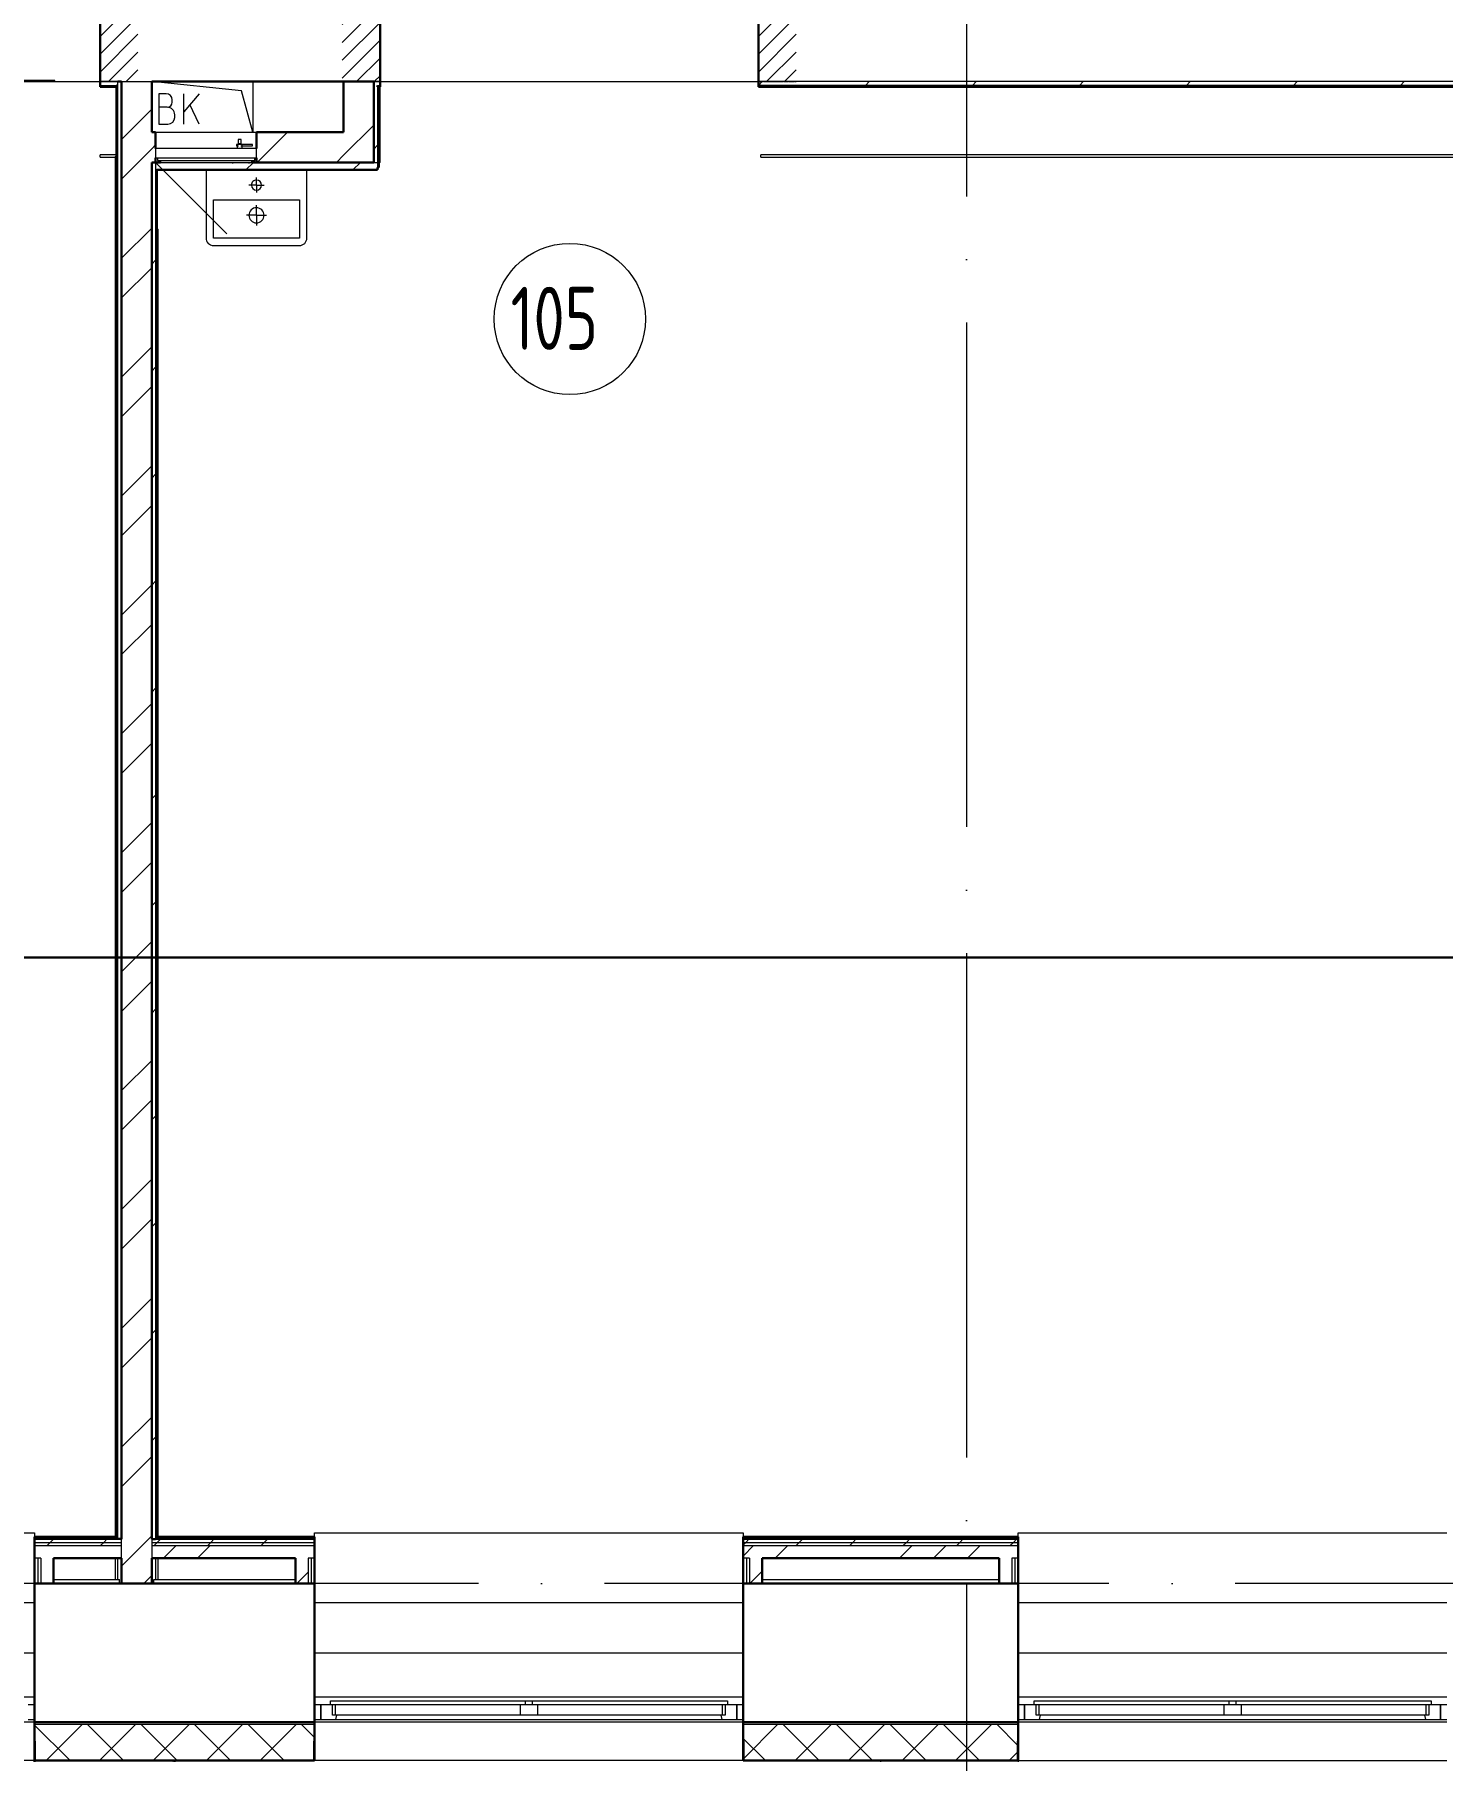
# Model space of a CAD drawing. Header units: millimetres. Extents: x -1073752 to 1436911, y -1379358 to 94781.
# Drawn here: x -1049762 to -1044180, y -918321 to -911478 of the extents above; entities that cross this region are included whole.
import ezdxf

# ---------------------------------------------------------------- set-up
doc = ezdxf.new("R2010")
doc.units = ezdxf.units.MM
doc.linetypes.add('ADSK_Линия сетки', pattern=[25, 20, -2.5, 0, -2.5])
doc.linetypes.add('ADSK_Штриховая_ш2 п1_5', pattern=[4.5, 3, -1.5])
for name, color, linetype, lineweight in [('_ Окна', 7, 'Continuous', 9), ('Двери', 252, 'Continuous', 9), ('лс', 5, 'Continuous', 30), ('Марки помещений', 7, 'Continuous', 20), ('Оборудование', 7, 'Continuous', 18), ('Ограждение', 252, 'Continuous', 9), ('Окна', 7, 'Continuous', 9), ('Оси', 252, 'Continuous', 9), ('Перекрытие', 252, 'Continuous', 18), ('Стены внутренние', 7, 'Continuous', 18), ('Стены наружные', 7, 'Continuous', 18), ('Стены штриховка', 7, 'Continuous', 9), ('Узлы', 7, 'Continuous', 18)]:
    doc.layers.add(name, color=color, linetype=linetype, lineweight=lineweight)
doc.styles.add('GOST Common_3', font='', dxfattribs={"height": 3.5})
doc.styles.get('GOST Common_3').set_extended_font_data('GOST 2.304 type A')

# ---------------------------------------------------------------- blocks, each defined once
blk = doc.blocks.new('1 этаж')
at = {"layer": 'Двери', "lineweight": 18, "true_color": 0x636466}
h = blk.add_hatch(dxfattribs=at)
h.set_pattern_fill('FP_2', color=251, style=0, pattern_type=2)
h.set_pattern_definition([(45, (-57965.8, -13993.73), (-35.3553, 35.3553), [])])
h.paths.add_polyline_path([(-56940.8, -14188.7), (-56940.8, -13798.7), (-57090.8, -13798.7), (-57090.8, -14188.7), (-57080.3, -14188.7)])
h.paths.add_polyline_path([(-58740.8, -14188.7), (-58590.8, -14188.7), (-58590.8, -13798.7), (-58740.8, -13798.7)])
h = blk.add_hatch(dxfattribs=at)
h.set_pattern_fill('FP_2', color=251, style=0, pattern_type=2)
h.set_pattern_definition([(45, (-55355.803, -13993.73), (-35.3553, 35.3553), [])])
h.paths.add_polyline_path([(-54330.8, -14188.7), (-54330.8, -13798.7), (-54480.8, -13798.7), (-54480.8, -14188.7), (-54470.3, -14188.7)])
h.paths.add_polyline_path([(-56130.8, -14188.7), (-55980.8, -14188.7), (-55980.8, -13798.7), (-56130.8, -13798.7)])
at = {"layer": 'Стены наружные', "lineweight": 9, "true_color": 0x636466}
h = blk.add_hatch(dxfattribs=at)
h.set_pattern_fill('FP_41', color=251, style=0, pattern_type=2)
h.set_pattern_definition([(180, (-32119.82, 96), (-1e-14, -100), [])])
h.paths.add_polyline_path([(-66005.8, -20703.7), (-64730.8, -20703.7), (-64730.8, -20693.7), (-66005.8, -20693.7)])
h.paths.add_polyline_path([(2117.4, -20703.7), (2694.2, -20703.7), (2694.2, -20693.7), (1409.2, -20693.7), (1409.2, -20703.7)])
h.paths.add_polyline_path([(-63030.8, -20703.7), (-61880.8, -20703.7), (-61880.8, -20693.7), (-63030.8, -20693.7)])
h.paths.add_polyline_path([(-752.8, -20703.7), (-290.8, -20703.7), (-290.8, -20693.7), (-1390.8, -20693.7), (-1390.8, -20703.7)])
h.paths.add_polyline_path([(-60180.8, -20703.7), (-59050.8, -20703.7), (-59050.8, -20693.7), (-60180.8, -20693.7)])
h.paths.add_polyline_path([(-3623, -20703.7), (-3090.8, -20703.7), (-3090.8, -20693.7), (-4165.8, -20693.7), (-4165.8, -20703.7)])
h.paths.add_polyline_path([(-57350.8, -20703.7), (-56240.8, -20703.7), (-56240.8, -20693.7), (-57350.8, -20693.7)])
h.paths.add_polyline_path([(-5865.8, -20703.7), (-5865.8, -20693.7), (-6960.8, -20693.7), (-6960.8, -20703.7), (-6493.2, -20703.7)])
h.paths.add_polyline_path([(-54540.8, -20703.7), (-53450.8, -20703.7), (-53450.8, -20693.7), (-54540.8, -20693.7)])
h.paths.add_polyline_path([(-8660.8, -20703.7), (-8660.8, -20693.7), (-9765.8, -20693.7), (-9765.8, -20703.7), (-9363.4, -20703.7)])
h.paths.add_polyline_path([(-51750.8, -20703.7), (-50620.8, -20703.7), (-50620.8, -20693.7), (-51750.8, -20693.7)])
h.paths.add_polyline_path([(-11516, -20703.7), (-11465.8, -20703.7), (-11465.8, -20693.7), (-12545.8, -20693.7), (-12545.8, -20703.7), (-12233.6, -20703.7)])
h.paths.add_polyline_path([(-48920.8, -20703.7), (-47800.8, -20703.7), (-47800.8, -20693.7), (-48920.8, -20693.7)])
h.paths.add_polyline_path([(-14245.8, -20703.7), (-14245.8, -20693.7), (-15320.8, -20693.7), (-15320.8, -20703.7), (-14386.2, -20703.7)])
h.paths.add_polyline_path([(-46100.8, -20703.7), (-45030.8, -20703.7), (-45030.8, -20693.7), (-46100.8, -20693.7)])
h.paths.add_polyline_path([(-17256.4, -20703.7), (-17020.8, -20703.7), (-17020.8, -20693.7), (-18120.8, -20693.7), (-18120.8, -20703.7), (-17974, -20703.7)])
h.paths.add_polyline_path([(-43330.8, -20703.7), (-42230.8, -20703.7), (-42230.8, -20693.7), (-43330.8, -20693.7)])
h.paths.add_polyline_path([(-19820.8, -20703.7), (-19820.8, -20693.7), (-20920.8, -20693.7), (-20920.8, -20703.7), (-20126.6, -20703.7)])
h.paths.add_polyline_path([(-40530.8, -20703.7), (-39400.8, -20703.7), (-39400.8, -20693.7), (-40530.8, -20693.7)])
h.paths.add_polyline_path([(-22620.8, -20703.7), (-22620.8, -20693.7), (-23700.8, -20693.7), (-23700.8, -20703.7), (-22996.8, -20703.7)])
h.paths.add_polyline_path([(-25867, -20703.7), (-25400.8, -20703.7), (-25400.8, -20693.7), (-26500.8, -20693.7), (-26500.8, -20703.7), (-26498.8, -20703.7)])
h.paths.add_polyline_path([(-37700.8, -20703.7), (-36590.8, -20703.7), (-36590.8, -20693.7), (-37700.8, -20693.7)])
h.paths.add_polyline_path([(-28202.8, -20703.7), (-28200.8, -20703.7), (-28200.8, -20693.7), (-29240.8, -20693.7), (-29239.8, -20703.7), (-28378.4, -20703.7)])
h.paths.add_polyline_path([(-34890.8, -20703.7), (-33780.8, -20703.7), (-33780.8, -20693.7), (-34890.8, -20693.7)])
h.paths.add_polyline_path([(-30940.8, -20703.7), (-30940.8, -20693.7), (-32080.8, -20693.7), (-32079.8, -20703.7), (-31090.8, -20703.7)])
at = {"color": 251, "lineweight": 18, "true_color": 0x636466}
for p, q in [((-56530.4, -14224.6), (-56885.8, -14188.7)), ((-56485.8, -14388.7), (-56530.4, -14224.6)), ((-56485.8, -14188.7), (-56485.8, -14388.7)), ((-56828.4, -14237), (-56858.4, -14237)), ((-56858.4, -14237), (-56858.4, -14357)), ((-56825.1, -14290.3), (-56858.4, -14290.3)), ((-56805.1, -14270.3), (-56805.1, -14260.3)), ((-56698.4, -14237), (-56758.4, -14308.5)), ((-56758.4, -14357), (-56758.4, -14237)), ((-56698.4, -14357), (-56734.4, -14279.8)), ((-56858.4, -14357), (-56821.8, -14357)), ((-56795.1, -14330.3), (-56795.1, -14320.3))]:
    blk.add_line(p, q, dxfattribs=at)
for centre, radius, start, end in [((-56828.4, -14260.3), 23.3, 0, 90), ((-56825.1, -14270.3), 20, 270, 0), ((-56825.1, -14320.3), 30, 0, 90), ((-56821.8, -14330.3), 26.7, 270, 0)]:
    blk.add_arc(centre, radius, start, end, dxfattribs=at)
at = {"layer": '_ Окна', "color": 251, "true_color": 0x636466}
for p, q in [((-57350.8, -20625.7), (-57375.8, -20625.7)), ((-56215.8, -20625.7), (-56240.8, -20625.7)), ((-56215.8, -20683.7), (-56215.8, -20625.7)), ((-54540.8, -20625.7), (-54565.8, -20625.7)), ((-54565.8, -20625.7), (-54565.8, -20683.7)), ((-53425.8, -20625.7), (-53450.8, -20625.7)), ((-53425.8, -20683.7), (-53425.8, -20625.7)), ((-51750.8, -20625.7), (-51775.8, -20625.7)), ((-51775.8, -20625.7), (-51775.8, -20683.7)), ((-57375.8, -20683.7), (-57350.8, -20683.7)), ((-56240.8, -20683.7), (-56215.8, -20683.7)), ((-54565.8, -20683.7), (-54540.8, -20683.7)), ((-53450.8, -20683.7), (-53425.8, -20683.7)), ((-51775.8, -20683.7), (-51750.8, -20683.7))]:
    blk.add_line(p, q, dxfattribs=at)
at = {"layer": '_ Окна', "color": 251, "lineweight": 18, "true_color": 0x636466}
for p, q in [((-56177.8, -20625.7), (-56215.8, -20625.7)), ((-56215.8, -20625.7), (-56215.8, -20683.7)), ((-56169.8, -20666.7), (-56169.8, -20625.7)), ((-56157.8, -20666.7), (-56169.8, -20666.7)), ((-56156.4, -20683.7), (-56151.8, -20666.7)), ((-54629.8, -20666.7), (-54625.2, -20683.7)), ((-54611.8, -20666.7), (-54623.8, -20666.7)), ((-54611.8, -20625.7), (-54611.8, -20666.7)), ((-54565.8, -20625.7), (-54603.8, -20625.7)), ((-54565.8, -20683.7), (-54565.8, -20625.7)), ((-53387.8, -20625.7), (-53425.8, -20625.7)), ((-53425.8, -20625.7), (-53425.8, -20683.7)), ((-53379.8, -20666.7), (-53379.8, -20625.7)), ((-53367.8, -20666.7), (-53379.8, -20666.7)), ((-53366.4, -20683.7), (-53361.8, -20666.7)), ((-51839.8, -20666.7), (-51835.2, -20683.7)), ((-51821.8, -20666.7), (-51833.8, -20666.7)), ((-51821.8, -20625.7), (-51821.8, -20666.7)), ((-51775.8, -20625.7), (-51813.8, -20625.7)), ((-51775.8, -20683.7), (-51775.8, -20625.7)), ((-56215.8, -20683.7), (-56156.4, -20683.7)), ((-54625.2, -20683.7), (-54565.8, -20683.7)), ((-53425.8, -20683.7), (-53366.4, -20683.7)), ((-51835.2, -20683.7), (-51775.8, -20683.7))]:
    blk.add_line(p, q, dxfattribs=at)
at = {"layer": 'Двери', "color": 251, "linetype": 'ADSK_Штриховая_ш2 п1_5', "true_color": 0x636466}
for p, q in [((-57090.8, -13798.7), (-57090.8, -14188.7)), ((-55980.8, -14188.7), (-55980.8, -13798.7)), ((-54480.8, -13798.7), (-54480.8, -14188.7)), ((-57090.8, -14188.7), (-56940.8, -14188.7)), ((-56130.8, -14188.7), (-55980.8, -14188.7)), ((-54480.8, -14188.7), (-54330.8, -14188.7))]:
    blk.add_line(p, q, dxfattribs=at)
at = {"layer": 'Марки помещений', "color": 251, "true_color": 0x636466}
blk.add_circle((-55228.4, -15129.9), 300, dxfattribs=at)
at = {"layer": 'Оборудование', "color": 251, "true_color": 0x636466}
for p, q in [((-56542.1, -14438.4), (-56550.4, -14438.4)), ((-56550.4, -14438.4), (-56550.4, -14443.4)), ((-56547, -14437.8), (-56547, -14453.7)), ((-56527.7, -14437.8), (-56547, -14437.8)), ((-56543.4, -14435.9), (-56545.4, -14437.8)), ((-56543.4, -14418.4), (-56543.4, -14435.9)), ((-56531.2, -14418.4), (-56543.4, -14418.4)), ((-56531.2, -14435.9), (-56543.4, -14435.9)), ((-56486.7, -14438.4), (-56532.5, -14438.4)), ((-56531.2, -14435.9), (-56531.2, -14418.4)), ((-56529.2, -14437.8), (-56531.2, -14435.9)), ((-56527.7, -14453.7), (-56527.7, -14437.8)), ((-56486.7, -14443.4), (-56486.7, -14438.4)), ((-56870.8, -14453.7), (-56870.8, -14490.1)), ((-56470.8, -14453.7), (-56870.8, -14453.7)), ((-56870.8, -14508.7), (-56588, -14791.6)), ((-56869.9, -14491), (-56471.7, -14491)), ((-56863.8, -14491), (-56863.8, -14500.8)), ((-56862.8, -14501.7), (-56478.8, -14501.7)), ((-56851.8, -14503.3), (-56851.8, -14508.7)), ((-56851.8, -14508.7), (-56489.8, -14508.7)), ((-56567.3, -14508.7), (-56567.3, -14510.7)), ((-56550.4, -14443.4), (-56542.1, -14443.4)), ((-56532.5, -14443.4), (-56486.7, -14443.4)), ((-56498.8, -14510.7), (-56498.8, -14508.7)), ((-56489.8, -14508.7), (-56489.8, -14503.3)), ((-56477.8, -14500.8), (-56477.8, -14491)), ((-56470.8, -14490.1), (-56470.8, -14453.7)), ((-56567.3, -14510.7), (-56563.3, -14510.7)), ((-56502.8, -14510.7), (-56563.3, -14510.7)), ((-56502.8, -14510.7), (-56498.8, -14510.7))]:
    blk.add_line(p, q, dxfattribs=at)
for points, knots in [([(-56870.8, -14490.1), (-56870.8, -14490.2), (-56870.8, -14490.4), (-56870.7, -14490.6), (-56870.5, -14490.8), (-56870.4, -14490.9), (-56870.2, -14491), (-56870.1, -14491), (-56870, -14491), (-56869.9, -14491)], [-1, -1, -1, -1, -0.833333, -0.666667, -0.5, -0.333333, -0.25, -0.166667, 0, 0, 0, 0]), ([(-56863.8, -14500.8), (-56863.8, -14500.9), (-56863.8, -14501), (-56863.7, -14501.2), (-56863.6, -14501.4), (-56863.4, -14501.5), (-56863.3, -14501.6), (-56863.2, -14501.7), (-56863.1, -14501.7), (-56862.9, -14501.7), (-56862.8, -14501.7)], [-1, -1, -1, -1, -0.833333, -0.666667, -0.541667, -0.416667, -0.333333, -0.25, -0.166667, 0, 0, 0, 0]), ([(-56853.3, -14501.7), (-56853.2, -14501.7), (-56853, -14501.8), (-56852.7, -14501.8), (-56852.6, -14501.9), (-56852.4, -14502), (-56852.2, -14502.2), (-56852.1, -14502.3), (-56852, -14502.5), (-56851.9, -14502.7), (-56851.8, -14502.9), (-56851.8, -14503.1), (-56851.8, -14503.3)], [-1, -1, -1, -1, -0.833333, -0.75, -0.666667, -0.583333, -0.5, -0.416667, -0.333333, -0.25, -0.166667, 0, 0, 0, 0]), ([(-56489.8, -14503.3), (-56489.8, -14503.1), (-56489.8, -14502.9), (-56489.7, -14502.7), (-56489.6, -14502.5), (-56489.5, -14502.3), (-56489.4, -14502.2), (-56489.2, -14502), (-56489, -14501.9), (-56488.9, -14501.8), (-56488.6, -14501.8), (-56488.4, -14501.7), (-56488.3, -14501.7)], [0, 0, 0, 0, 0.166667, 0.25, 0.333333, 0.416667, 0.5, 0.583333, 0.666667, 0.75, 0.833333, 1, 1, 1, 1]), ([(-56478.8, -14501.7), (-56478.7, -14501.7), (-56478.5, -14501.7), (-56478.4, -14501.7), (-56478.3, -14501.6), (-56478.2, -14501.5), (-56478, -14501.4), (-56477.9, -14501.2), (-56477.8, -14501), (-56477.8, -14500.9), (-56477.8, -14500.8)], [0, 0, 0, 0, 0.166667, 0.25, 0.333333, 0.416667, 0.541667, 0.666667, 0.833333, 1, 1, 1, 1]), ([(-56471.7, -14491), (-56471.6, -14491), (-56471.5, -14491), (-56471.4, -14491), (-56471.2, -14490.9), (-56471.1, -14490.8), (-56470.9, -14490.6), (-56470.8, -14490.4), (-56470.8, -14490.2), (-56470.8, -14490.1)], [0, 0, 0, 0, 0.166667, 0.25, 0.333333, 0.5, 0.666667, 0.833333, 1, 1, 1, 1])]:
    blk.add_open_spline(points, degree=3, knots=knots, dxfattribs=at)
at = {"layer": 'Ограждение', "color": 251, "true_color": 0x636466}
for p, q in [((-55980.8, -14508.7), (-55980.8, -14208.7)), ((-57090.8, -14488.7), (-57090.8, -14478.7)), ((-57025.8, -14478.7), (-57090.8, -14478.7)), ((-57090.8, -14488.7), (-57030.8, -14488.7)), ((-57025.8, -14483.7), (-57030.8, -14488.7)), ((-57030.8, -14488.7), (-57030.8, -19958.8)), ((-55980.8, -14508.7), (-55985.8, -14508.7)), ((-54470.8, -14488.7), (-54470.8, -14478.7)), ((-49515.5, -14478.7), (-54470.8, -14478.7)), ((-54470.8, -14488.7), (-49520.5, -14488.7)), ((-56865.8, -14773.7), (-56860.8, -14773.7)), ((-56860.8, -19958.8), (-56860.8, -14773.7)), ((-59050.8, -19943.7), (-57350.8, -19943.7)), ((-57350.8, -19943.7), (-57350.8, -19958.7)), ((-56240.8, -19958.7), (-56240.8, -19943.7)), ((-56240.8, -19943.7), (-54540.8, -19943.7)), ((-54540.8, -19943.7), (-54540.8, -19958.7)), ((-53450.8, -19958.7), (-53450.8, -19943.7)), ((-53450.8, -19943.7), (-51750.8, -19943.7)), ((-57030.8, -20043.7), (-57030.8, -20128.7)), ((-57020.8, -20128.7), (-57020.8, -20043.7)), ((-56870.8, -20043.7), (-56870.8, -20128.7)), ((-56860.8, -20128.7), (-56860.8, -20043.7)), ((-59050.8, -20218.7), (-57350.8, -20218.7)), ((-56240.8, -20218.7), (-54540.8, -20218.7)), ((-53450.8, -20218.7), (-51750.8, -20218.7)), ((-59050.8, -20418.7), (-57350.8, -20418.7)), ((-56240.8, -20418.7), (-54540.8, -20418.7)), ((-53450.8, -20418.7), (-51750.8, -20418.7)), ((-59050.8, -20593.7), (-57350.8, -20593.7)), ((-56240.8, -20593.7), (-54540.8, -20593.7)), ((-53450.8, -20593.7), (-51750.8, -20593.7))]:
    blk.add_line(p, q, dxfattribs=at)
at = {"layer": 'Окна', "color": 251, "true_color": 0x636466}
for p, q in [((-56177.8, -20608.7), (-55405.8, -20608.7)), ((-56177.8, -20625.7), (-56177.8, -20608.7)), ((-55405.8, -20625.7), (-56177.8, -20625.7)), ((-56157.8, -20666.7), (-56157.8, -20625.7)), ((-55425.8, -20666.7), (-56157.8, -20666.7)), ((-55425.8, -20625.7), (-55425.8, -20666.7)), ((-55355.8, -20666.7), (-55425.8, -20666.7)), ((-55405.8, -20608.7), (-55375.8, -20608.7)), ((-55405.8, -20608.7), (-55405.8, -20625.7)), ((-55375.8, -20625.7), (-55405.8, -20625.7)), ((-55375.8, -20608.7), (-54603.8, -20608.7)), ((-55375.8, -20625.7), (-55375.8, -20608.7)), ((-54603.8, -20625.7), (-55375.8, -20625.7)), ((-55355.8, -20666.7), (-55355.8, -20625.7)), ((-54623.8, -20666.7), (-55355.8, -20666.7)), ((-54623.8, -20625.7), (-54623.8, -20666.7)), ((-54603.8, -20608.7), (-54603.8, -20625.7)), ((-53387.8, -20608.7), (-52615.8, -20608.7)), ((-53387.8, -20625.7), (-53387.8, -20608.7)), ((-52615.8, -20625.7), (-53387.8, -20625.7)), ((-53367.8, -20666.7), (-53367.8, -20625.7)), ((-52635.8, -20666.7), (-53367.8, -20666.7)), ((-52635.8, -20625.7), (-52635.8, -20666.7)), ((-52565.8, -20666.7), (-52635.8, -20666.7)), ((-52615.8, -20608.7), (-52585.8, -20608.7)), ((-52615.8, -20608.7), (-52615.8, -20625.7)), ((-52585.8, -20625.7), (-52615.8, -20625.7)), ((-52585.8, -20608.7), (-51813.8, -20608.7)), ((-52585.8, -20625.7), (-52585.8, -20608.7)), ((-51813.8, -20625.7), (-52585.8, -20625.7)), ((-52565.8, -20666.7), (-52565.8, -20625.7)), ((-51833.8, -20666.7), (-52565.8, -20666.7)), ((-51833.8, -20625.7), (-51833.8, -20666.7)), ((-51813.8, -20608.7), (-51813.8, -20625.7)), ((-56156.4, -20683.7), (-54625.2, -20683.7)), ((-53366.4, -20683.7), (-51835.2, -20683.7))]:
    blk.add_line(p, q, dxfattribs=at)
at = {"layer": 'Оси', "color": 251, "linetype": 'ADSK_Линия сетки', "ltscale": 100, "true_color": 0x636466}
for p, q in [((-53655.8, -2643.7), (-53655.8, -33769.9)), ((4411.5, -20143.7), (-72528.1, -20143.7))]:
    blk.add_line(p, q, dxfattribs=at)
at = {"layer": 'Перекрытие', "color": 251, "ltscale": 100, "true_color": 0x636466}
blk.add_line((-56485.8, -14188.7), (-56485.8, -14388.7), dxfattribs=at)
at = {"layer": 'Стены внутренние', "color": 251, "lineweight": 30, "true_color": 0x636466}
for p, q in [((-57090.8, -13798.7), (-57090.8, -14188.7)), ((-55980.8, -14188.7), (-55980.8, -13798.7)), ((-54480.8, -13798.7), (-54480.8, -14188.7)), ((-57020.8, -14188.7), (-57005.8, -14188.7)), ((-56885.8, -14188.7), (-56125.8, -14188.7)), ((-57350.8, -20143.7), (-57350.8, -20693.7)), ((-57005.8, -20143.7), (-57275.8, -20143.7)), ((-56315.8, -20143.7), (-56885.8, -20143.7)), ((-56240.8, -20693.7), (-56240.8, -20143.7)), ((-54540.8, -20143.7), (-54540.8, -20693.7)), ((-53525.8, -20143.7), (-54465.8, -20143.7)), ((-53450.8, -20693.7), (-53450.8, -20143.7)), ((-57350.8, -20693.7), (-56240.8, -20693.7)), ((-57350.8, -20703.7), (-57350.8, -20845.7)), ((-56240.8, -20845.7), (-56240.8, -20703.7)), ((-54540.8, -20693.7), (-53450.8, -20693.7)), ((-54540.8, -20703.7), (-54540.8, -20845.7)), ((-53450.8, -20845.7), (-53450.8, -20703.7)), ((-57350.8, -20845.7), (-56240.8, -20845.7)), ((-54540.8, -20845.7), (-53450.8, -20845.7))]:
    blk.add_line(p, q, dxfattribs=at)
at = {"layer": 'Стены внутренние', "color": 251, "true_color": 0x636466}
for p, q in [((-58590.8, -14188.7), (-57020.8, -14188.7)), ((-57270.8, -14188.7), (-57270.8, -14183.7)), ((-57005.8, -14188.7), (-56885.8, -14188.7)), ((-55980.8, -14188.7), (-54480.8, -14188.7)), ((-57350.8, -20693.7), (-59050.8, -20693.7)), ((-54540.8, -20693.7), (-56240.8, -20693.7)), ((-51750.8, -20693.7), (-53450.8, -20693.7)), ((-57350.8, -20845.7), (-59050.8, -20845.7)), ((-54540.8, -20845.7), (-56240.8, -20845.7))]:
    blk.add_line(p, q, dxfattribs=at)
at = {"layer": 'Стены внутренние', "color": 251, "linetype": 'Continuous', "lineweight": 9, "true_color": 0x636466}
for p, q in [((-57212.7, -20843.7), (-57350.8, -20705.7)), ((-57302.2, -20843.7), (-57162.2, -20703.7)), ((-57000.6, -20843.7), (-57140.6, -20703.7)), ((-57090.1, -20843.7), (-56950.1, -20703.7)), ((-56788.5, -20843.7), (-56928.5, -20703.7)), ((-56877.9, -20843.7), (-56737.9, -20703.7)), ((-56576.3, -20843.7), (-56716.3, -20703.7)), ((-56665.8, -20843.7), (-56525.8, -20703.7)), ((-56364.2, -20843.7), (-56504.2, -20703.7)), ((-56453.7, -20843.7), (-56313.7, -20703.7)), ((-56240.8, -20755), (-56292.1, -20703.7)), ((-54538.8, -20838.1), (-54404.5, -20703.7)), ((-54242.9, -20843.7), (-54382.9, -20703.7)), ((-54332.3, -20843.7), (-54192.3, -20703.7)), ((-54030.8, -20843.7), (-54170.8, -20703.7)), ((-54120.2, -20843.7), (-53980.2, -20703.7)), ((-53818.6, -20843.7), (-53958.6, -20703.7)), ((-53908.1, -20843.7), (-53768.1, -20703.7)), ((-53606.5, -20843.7), (-53746.5, -20703.7)), ((-53696, -20843.7), (-53556, -20703.7)), ((-53452.8, -20785.3), (-53534.4, -20703.7)), ((-54455, -20843.7), (-54540.8, -20758)), ((-57154.4, -20845.7), (-57155.5, -20843.7)), ((-56802.4, -20845.7), (-56803.6, -20843.7)), ((-56588.5, -20843.7), (-56589.6, -20845.7)), ((-53772.9, -20843.7), (-53774, -20845.7)), ((-53483.8, -20843.7), (-53452.8, -20812.7))]:
    blk.add_line(p, q, dxfattribs=at)
at = {"layer": 'Стены наружные', "color": 251, "true_color": 0x636466}
for p, q in [((-57270.8, -14183.7), (-58590.8, -14183.7)), ((-55980.8, -14188.7), (-56005.8, -14188.7)), ((-49495.5, -14188.7), (-54480.8, -14188.7)), ((-56870.8, -14388.7), (-56470.8, -14388.7)), ((-57275.8, -20128.7), (-57013.3, -20128.7)), ((-57013.3, -20143.7), (-57013.3, -20128.7)), ((-56878.3, -20128.7), (-56315.8, -20128.7)), ((-56878.3, -20143.7), (-56878.3, -20128.7)), ((-54465.8, -20128.7), (-53525.8, -20128.7)), ((-53995.8, -20850.7), (-53995.8, -20845.7)), ((-53450.8, -20845.7), (-51750.8, -20845.7)), ((-53450.8, -20845.7), (-53450.8, -20850.7))]:
    blk.add_line(p, q, dxfattribs=at)
at = {"layer": 'Стены наружные', "color": 251, "lineweight": 30, "true_color": 0x636466}
for p, q in [((-57090.8, -14188.7), (-57090.8, -14208.7)), ((-57090.8, -14208.7), (-57025.8, -14208.7)), ((-57025.8, -14203.7), (-57020.8, -14203.7)), ((-57025.8, -14208.7), (-57025.8, -19958.7)), ((-57005.8, -14188.7), (-57020.8, -14188.7)), ((-57005.8, -14188.7), (-57005.8, -19968.7)), ((-56885.8, -14388.7), (-56885.8, -14188.7)), ((-56125.8, -14188.7), (-56125.8, -14388.7)), ((-56005.8, -14188.7), (-56125.8, -14188.7)), ((-56005.8, -14508.7), (-56005.8, -14188.7)), ((-55990.8, -14203.7), (-55990.8, -14208.7)), ((-55985.8, -14208.7), (-55980.8, -14208.7)), ((-55985.8, -14528.7), (-55985.8, -14208.7)), ((-55980.8, -14208.7), (-55980.8, -14188.7)), ((-54480.8, -14188.7), (-54480.8, -14208.7)), ((-54480.8, -14208.7), (-49515.5, -14208.7)), ((-56870.8, -14388.7), (-56885.8, -14388.7)), ((-56870.8, -14453.7), (-56870.8, -14388.7)), ((-56125.8, -14388.7), (-56470.8, -14388.7)), ((-56470.8, -14388.7), (-56470.8, -14453.7)), ((-56885.8, -19968.7), (-56885.8, -14508.7)), ((-56851.8, -14508.7), (-56885.8, -14508.7)), ((-56870.8, -14508.7), (-56870.8, -14490.4)), ((-56005.8, -14508.7), (-56489.8, -14508.7)), ((-56470.8, -14490.4), (-56470.8, -14508.7)), ((-56865.8, -19958.7), (-56865.8, -14538.7)), ((-56865.8, -14538.7), (-55990.8, -14538.7)), ((-55990.8, -14528.7), (-55985.8, -14528.7)), ((-55990.8, -14538.7), (-55990.8, -14528.7)), ((-57350.8, -19958.7), (-57350.8, -20143.7)), ((-57025.8, -19958.7), (-57350.8, -19958.7)), ((-57020.8, -19963.7), (-57025.8, -19963.7)), ((-56885.8, -19968.7), (-56870.8, -19968.7)), ((-56865.8, -19963.7), (-56870.8, -19963.7)), ((-56240.8, -19958.7), (-56865.8, -19958.7)), ((-56240.8, -20143.7), (-56240.8, -19958.7)), ((-54540.8, -19958.7), (-54540.8, -20143.7)), ((-53450.8, -19958.7), (-54540.8, -19958.7)), ((-53450.8, -20143.7), (-53450.8, -19958.7)), ((-57275.8, -20043.7), (-57005.8, -20043.7)), ((-57275.8, -20143.7), (-57275.8, -20043.7)), ((-57005.8, -20043.7), (-57005.8, -20143.7)), ((-56885.8, -20143.7), (-56885.8, -20043.7)), ((-56885.8, -20043.7), (-56315.8, -20043.7)), ((-56315.8, -20043.7), (-56315.8, -20143.7)), ((-54465.8, -20043.7), (-53525.8, -20043.7)), ((-54465.8, -20143.7), (-54465.8, -20043.7)), ((-53525.8, -20043.7), (-53525.8, -20143.7)), ((-57350.8, -20143.7), (-57275.8, -20143.7)), ((-57005.8, -20143.7), (-56885.8, -20143.7)), ((-56315.8, -20143.7), (-56240.8, -20143.7)), ((-54540.8, -20143.7), (-54465.8, -20143.7)), ((-53525.8, -20143.7), (-53450.8, -20143.7)), ((-57350.8, -20693.7), (-57350.8, -20703.7)), ((-56240.8, -20703.7), (-56240.8, -20693.7)), ((-54540.8, -20693.7), (-54540.8, -20703.7)), ((-53450.8, -20703.7), (-53450.8, -20693.7)), ((-56795.8, -20845.7), (-57350.8, -20845.7)), ((-57350.8, -20845.7), (-57350.8, -20850.7)), ((-56795.8, -20850.7), (-56795.8, -20845.7))]:
    blk.add_line(p, q, dxfattribs=at)
at = {"layer": 'Стены наружные', "color": 251, "linetype": 'Continuous', "lineweight": 9, "true_color": 0x636466}
for p, q in [((-57031.2, -14208.7), (-57026.2, -14203.7)), ((-57026.2, -14203.7), (-57020.8, -14198.4)), ((-55990.8, -14229), (-55985.8, -14224)), ((-54480.8, -14204), (-54480.6, -14203.7)), ((-54480.6, -14203.7), (-54465.6, -14188.7)), ((-54414.9, -14208.7), (-54409.9, -14203.7)), ((-54344.2, -14208.7), (-54339.2, -14203.7)), ((-54273.4, -14208.7), (-54268.4, -14203.7)), ((-54202.7, -14208.7), (-54197.7, -14203.7)), ((-54132, -14208.7), (-54127, -14203.7)), ((-54061.3, -14208.7), (-54056.3, -14203.7)), ((-54056.3, -14203.7), (-54041.3, -14188.7)), ((-53990.6, -14208.7), (-53985.6, -14203.7)), ((-53919.9, -14208.7), (-53914.9, -14203.7)), ((-53849.2, -14208.7), (-53844.2, -14203.7)), ((-53778.5, -14208.7), (-53773.5, -14203.7)), ((-53707.8, -14208.7), (-53702.8, -14203.7)), ((-53637, -14208.7), (-53632, -14203.7)), ((-53632, -14203.7), (-53617, -14188.7)), ((-53566.3, -14208.7), (-53561.3, -14203.7)), ((-53495.6, -14208.7), (-53490.6, -14203.7)), ((-53424.9, -14208.7), (-53419.9, -14203.7)), ((-53354.2, -14208.7), (-53349.2, -14203.7)), ((-53283.5, -14208.7), (-53278.5, -14203.7)), ((-53212.8, -14208.7), (-53207.8, -14203.7)), ((-53207.8, -14203.7), (-53192.8, -14188.7)), ((-53142.1, -14208.7), (-53137.1, -14203.7)), ((-53071.4, -14208.7), (-53066.4, -14203.7)), ((-53000.6, -14208.7), (-52995.6, -14203.7)), ((-52929.9, -14208.7), (-52924.9, -14203.7)), ((-52859.2, -14208.7), (-52854.2, -14203.7)), ((-52788.5, -14208.7), (-52783.5, -14203.7)), ((-52783.5, -14203.7), (-52768.5, -14188.7)), ((-52717.8, -14208.7), (-52712.8, -14203.7)), ((-52647.1, -14208.7), (-52642.1, -14203.7)), ((-52576.4, -14208.7), (-52571.4, -14203.7)), ((-52505.7, -14208.7), (-52500.7, -14203.7)), ((-52435, -14208.7), (-52430, -14203.7)), ((-52364.3, -14208.7), (-52359.3, -14203.7)), ((-52359.3, -14203.7), (-52344.3, -14188.7)), ((-52293.5, -14208.7), (-52288.5, -14203.7)), ((-52222.8, -14208.7), (-52217.8, -14203.7)), ((-52152.1, -14208.7), (-52147.1, -14203.7)), ((-52081.4, -14208.7), (-52076.4, -14203.7)), ((-52010.7, -14208.7), (-52005.7, -14203.7)), ((-51940, -14208.7), (-51935, -14203.7)), ((-51935, -14203.7), (-51920, -14188.7)), ((-51869.3, -14208.7), (-51864.3, -14203.7)), ((-51798.6, -14208.7), (-51793.6, -14203.7)), ((-57025.8, -14274.1), (-57020.8, -14269.1)), ((-57005.8, -14417.8), (-56885.8, -14297.8)), ((-55990.8, -14299.7), (-55985.8, -14294.7)), ((-57025.8, -14344.8), (-57020.8, -14339.8)), ((-56125.8, -14480.7), (-56005.8, -14360.7)), ((-55990.8, -14370.5), (-55985.8, -14365.5)), ((-57025.8, -14415.5), (-57020.8, -14410.5)), ((-56885.8, -14454.9), (-56870.8, -14439.9)), ((-56468.1, -14508.7), (-56348.1, -14388.7)), ((-55990.8, -14441.2), (-55985.8, -14436.2)), ((-57025.8, -14486.2), (-57020.8, -14481.2)), ((-57005.8, -14574.9), (-56885.8, -14454.9)), ((-56512.6, -14538.7), (-56482.6, -14508.7)), ((-56153.8, -14508.7), (-56125.8, -14480.7)), ((-56088.4, -14538.7), (-56058.4, -14508.7)), ((-56005.8, -14456.2), (-55990.8, -14441.2)), ((-55990.8, -14511.9), (-55985.8, -14506.9)), ((-57025.8, -14556.9), (-57020.8, -14551.9)), ((-56870.8, -14543.4), (-56866.2, -14538.7)), ((-57025.8, -14627.6), (-57020.8, -14622.6)), ((-56870.8, -14614.1), (-56865.8, -14609.1)), ((-57025.8, -14698.4), (-57020.8, -14693.4)), ((-56870.8, -14684.8), (-56865.8, -14679.8)), ((-57025.8, -14769.1), (-57020.8, -14764.1)), ((-57005.8, -14889.2), (-56885.8, -14769.2)), ((-56870.8, -14755.5), (-56865.8, -14750.5)), ((-57025.8, -14839.8), (-57020.8, -14834.8)), ((-56870.8, -14826.2), (-56865.8, -14821.2)), ((-57025.8, -14910.5), (-57020.8, -14905.5)), ((-56885.8, -14911.9), (-56870.8, -14896.9)), ((-56870.8, -14896.9), (-56865.8, -14891.9)), ((-57025.8, -14981.2), (-57020.8, -14976.2)), ((-57005.8, -15046.4), (-56885.8, -14926.4)), ((-56870.8, -14967.6), (-56865.8, -14962.6)), ((-57025.8, -15051.9), (-57020.8, -15046.9)), ((-56870.8, -15038.3), (-56865.8, -15033.3)), ((-57025.8, -15122.6), (-57020.8, -15117.6)), ((-56870.8, -15109), (-56865.8, -15104)), ((-57025.8, -15193.3), (-57020.8, -15188.3)), ((-56870.8, -15179.7), (-56865.8, -15174.7)), ((-57025.8, -15264), (-57020.8, -15259)), ((-57005.8, -15360.7), (-56885.8, -15240.7)), ((-56870.8, -15250.5), (-56865.8, -15245.5)), ((-57025.8, -15334.7), (-57020.8, -15329.7)), ((-56885.8, -15336.2), (-56870.8, -15321.2)), ((-56870.8, -15321.2), (-56865.8, -15316.2)), ((-57005.8, -15517.9), (-56885.8, -15397.9)), ((-56870.8, -15391.9), (-56865.8, -15386.9)), ((-57025.8, -15405.5), (-57020.8, -15400.5)), ((-56870.8, -15462.6), (-56865.8, -15457.6)), ((-57025.8, -15476.2), (-57020.8, -15471.2)), ((-56870.8, -15533.3), (-56865.8, -15528.3)), ((-57025.8, -15546.9), (-57020.8, -15541.9)), ((-56870.8, -15604), (-56865.8, -15599)), ((-57025.8, -15617.6), (-57020.8, -15612.6)), ((-56870.8, -15674.7), (-56865.8, -15669.7)), ((-57025.8, -15688.3), (-57020.8, -15683.3)), ((-57005.8, -15832.2), (-56885.8, -15712.2)), ((-56870.8, -15745.4), (-56865.8, -15740.4)), ((-57025.8, -15759), (-57020.8, -15754)), ((-56885.8, -15760.4), (-56870.8, -15745.4)), ((-57025.8, -15829.7), (-57020.8, -15824.7)), ((-57005.8, -15989.3), (-56885.8, -15869.3)), ((-56870.8, -15816.1), (-56865.8, -15811.1)), ((-57025.8, -15900.4), (-57020.8, -15895.4)), ((-56870.8, -15886.9), (-56865.8, -15881.9)), ((-57025.8, -15971.1), (-57020.8, -15966.1)), ((-56870.8, -15957.6), (-56865.8, -15952.6)), ((-57025.8, -16041.9), (-57020.8, -16036.9)), ((-56870.8, -16028.3), (-56865.8, -16023.3)), ((-57025.8, -16112.6), (-57020.8, -16107.6)), ((-56870.8, -16099), (-56865.8, -16094)), ((-57025.8, -16183.3), (-57020.8, -16178.3)), ((-57005.8, -16303.6), (-56885.8, -16183.6)), ((-56885.8, -16184.7), (-56870.8, -16169.7)), ((-56870.8, -16169.7), (-56865.8, -16164.7)), ((-57025.8, -16254), (-57020.8, -16249)), ((-56870.8, -16240.4), (-56865.8, -16235.4)), ((-57025.8, -16324.7), (-57020.8, -16319.7)), ((-57005.8, -16460.8), (-56885.8, -16340.8)), ((-56870.8, -16311.1), (-56865.8, -16306.1)), ((-57025.8, -16395.4), (-57020.8, -16390.4)), ((-56870.8, -16381.8), (-56865.8, -16376.8)), ((-57025.8, -16466.1), (-57020.8, -16461.1)), ((-56870.8, -16452.5), (-56865.8, -16447.5)), ((-57025.8, -16536.8), (-57020.8, -16531.8)), ((-56870.8, -16523.2), (-56865.8, -16518.2)), ((-57025.8, -16607.5), (-57020.8, -16602.5)), ((-56885.8, -16609), (-56870.8, -16594)), ((-56870.8, -16594), (-56865.8, -16589)), ((-57025.8, -16678.2), (-57020.8, -16673.2)), ((-57005.8, -16775.1), (-56885.8, -16655.1)), ((-56870.8, -16664.7), (-56865.8, -16659.7)), ((-57025.8, -16749), (-57020.8, -16744)), ((-56870.8, -16735.4), (-56865.8, -16730.4)), ((-57025.8, -16819.7), (-57020.8, -16814.7)), ((-57005.8, -16932.3), (-56885.8, -16812.3)), ((-56870.8, -16806.1), (-56865.8, -16801.1)), ((-57025.8, -16890.4), (-57020.8, -16885.4)), ((-56870.8, -16876.8), (-56865.8, -16871.8)), ((-57025.8, -16961.1), (-57020.8, -16956.1)), ((-56870.8, -16947.5), (-56865.8, -16942.5)), ((-57025.8, -17031.8), (-57020.8, -17026.8)), ((-56885.8, -17033.2), (-56870.8, -17018.2)), ((-56870.8, -17018.2), (-56865.8, -17013.2)), ((-57025.8, -17102.5), (-57020.8, -17097.5)), ((-56870.8, -17088.9), (-56865.8, -17083.9)), ((-57025.8, -17173.2), (-57020.8, -17168.2)), ((-57005.8, -17246.6), (-56885.8, -17126.6)), ((-56870.8, -17159.6), (-56865.8, -17154.6)), ((-57025.8, -17243.9), (-57020.8, -17238.9)), ((-56870.8, -17230.4), (-56865.8, -17225.4)), ((-57025.8, -17314.6), (-57020.8, -17309.6)), ((-57005.8, -17403.7), (-56885.8, -17283.7)), ((-56870.8, -17301.1), (-56865.8, -17296.1)), ((-57025.8, -17385.4), (-57020.8, -17380.4)), ((-56870.8, -17371.8), (-56865.8, -17366.8)), ((-57025.8, -17456.1), (-57020.8, -17451.1)), ((-56885.8, -17457.5), (-56870.8, -17442.5)), ((-56870.8, -17442.5), (-56865.8, -17437.5)), ((-56870.8, -17513.2), (-56865.8, -17508.2)), ((-57025.8, -17526.8), (-57020.8, -17521.8)), ((-56870.8, -17583.9), (-56865.8, -17578.9)), ((-57025.8, -17597.5), (-57020.8, -17592.5)), ((-57005.8, -17718), (-56885.8, -17598)), ((-56870.8, -17654.6), (-56865.8, -17649.6)), ((-57025.8, -17668.2), (-57020.8, -17663.2)), ((-56870.8, -17725.3), (-56865.8, -17720.3)), ((-57025.8, -17738.9), (-57020.8, -17733.9)), ((-57005.8, -17875.2), (-56885.8, -17755.2)), ((-56870.8, -17796), (-56865.8, -17791)), ((-57025.8, -17809.6), (-57020.8, -17804.6)), ((-56870.8, -17866.8), (-56865.8, -17861.8)), ((-57025.8, -17880.3), (-57020.8, -17875.3)), ((-56885.8, -17881.8), (-56870.8, -17866.8)), ((-57025.8, -17951), (-57020.8, -17946)), ((-56870.8, -17937.5), (-56865.8, -17932.5)), ((-57025.8, -18021.8), (-57020.8, -18016.8)), ((-56870.8, -18008.2), (-56865.8, -18003.2)), ((-57025.8, -18092.5), (-57020.8, -18087.5)), ((-57005.8, -18189.5), (-56885.8, -18069.5)), ((-56870.8, -18078.9), (-56865.8, -18073.9)), ((-57025.8, -18163.2), (-57020.8, -18158.2)), ((-56870.8, -18149.6), (-56865.8, -18144.6)), ((-57025.8, -18233.9), (-57020.8, -18228.9)), ((-57005.8, -18346.6), (-56885.8, -18226.6)), ((-56870.8, -18220.3), (-56865.8, -18215.3)), ((-57025.8, -18304.6), (-57020.8, -18299.6)), ((-56885.8, -18306), (-56870.8, -18291)), ((-56870.8, -18291), (-56865.8, -18286)), ((-57025.8, -18375.3), (-57020.8, -18370.3)), ((-56870.8, -18361.7), (-56865.8, -18356.7)), ((-57025.8, -18446), (-57020.8, -18441)), ((-56870.8, -18432.4), (-56865.8, -18427.4)), ((-57025.8, -18516.7), (-57020.8, -18511.7)), ((-57005.8, -18661), (-56885.8, -18541)), ((-56870.8, -18503.1), (-56865.8, -18498.1)), ((-57025.8, -18587.4), (-57020.8, -18582.4)), ((-56870.8, -18573.9), (-56865.8, -18568.9)), ((-57025.8, -18658.1), (-57020.8, -18653.1)), ((-56870.8, -18644.6), (-56865.8, -18639.6)), ((-57025.8, -18728.9), (-57020.8, -18723.9)), ((-57005.8, -18818.1), (-56885.8, -18698.1)), ((-56885.8, -18730.3), (-56870.8, -18715.3)), ((-56870.8, -18715.3), (-56865.8, -18710.3)), ((-57025.8, -18799.6), (-57020.8, -18794.6)), ((-56870.8, -18786), (-56865.8, -18781)), ((-57025.8, -18870.3), (-57020.8, -18865.3)), ((-56870.8, -18856.7), (-56865.8, -18851.7)), ((-57025.8, -18941), (-57020.8, -18936)), ((-56870.8, -18927.4), (-56865.8, -18922.4)), ((-57025.8, -19011.7), (-57020.8, -19006.7)), ((-57005.8, -19132.4), (-56885.8, -19012.4)), ((-56870.8, -18998.1), (-56865.8, -18993.1)), ((-57025.8, -19082.4), (-57020.8, -19077.4)), ((-56870.8, -19068.8), (-56865.8, -19063.8)), ((-57025.8, -19153.1), (-57020.8, -19148.1)), ((-56885.8, -19154.5), (-56870.8, -19139.5)), ((-56870.8, -19139.5), (-56865.8, -19134.5)), ((-57025.8, -19223.8), (-57020.8, -19218.8)), ((-57005.8, -19289.6), (-56885.8, -19169.6)), ((-56870.8, -19210.3), (-56865.8, -19205.3)), ((-57025.8, -19294.5), (-57020.8, -19289.5)), ((-56870.8, -19281), (-56865.8, -19276)), ((-57025.8, -19365.3), (-57020.8, -19360.3)), ((-56870.8, -19351.7), (-56865.8, -19346.7)), ((-57025.8, -19436), (-57020.8, -19431)), ((-56870.8, -19422.4), (-56865.8, -19417.4)), ((-57025.8, -19506.7), (-57020.8, -19501.7)), ((-57005.8, -19603.9), (-56885.8, -19483.9)), ((-56870.8, -19493.1), (-56865.8, -19488.1)), ((-57025.8, -19577.4), (-57020.8, -19572.4)), ((-56885.8, -19578.8), (-56870.8, -19563.8)), ((-56870.8, -19563.8), (-56865.8, -19558.8)), ((-57005.8, -19761), (-56885.8, -19641)), ((-56870.8, -19634.5), (-56865.8, -19629.5)), ((-57025.8, -19648.1), (-57020.8, -19643.1)), ((-56870.8, -19705.2), (-56865.8, -19700.2)), ((-57025.8, -19718.8), (-57020.8, -19713.8)), ((-56870.8, -19775.9), (-56865.8, -19770.9)), ((-57025.8, -19789.5), (-57020.8, -19784.5)), ((-56870.8, -19846.7), (-56865.8, -19841.7)), ((-57025.8, -19860.2), (-57020.8, -19855.2)), ((-56870.8, -19917.4), (-56865.8, -19912.4)), ((-57341.4, -19963.7), (-57336.4, -19958.7)), ((-57300.7, -19993.7), (-57288.2, -19981.2)), ((-57288.2, -19981.2), (-57275.7, -19968.7)), ((-57275.7, -19968.7), (-57270.7, -19963.7)), ((-57270.7, -19963.7), (-57265.7, -19958.7)), ((-57200, -19963.7), (-57195, -19958.7)), ((-57129.3, -19963.7), (-57124.3, -19958.7)), ((-57088.6, -19993.7), (-57076.1, -19981.2)), ((-57076.1, -19981.2), (-57063.6, -19968.7)), ((-57058.6, -19963.7), (-57053.6, -19958.7)), ((-57025.8, -19930.9), (-57020.8, -19925.9)), ((-57005.8, -20075.3), (-56885.8, -19955.3)), ((-56876.5, -19993.7), (-56864, -19981.2)), ((-56864, -19981.2), (-56851.5, -19968.7)), ((-56851.5, -19968.7), (-56846.5, -19963.7)), ((-56846.5, -19963.7), (-56841.5, -19958.7)), ((-56775.7, -19963.7), (-56770.7, -19958.7)), ((-56705, -19963.7), (-56700, -19958.7)), ((-56664.3, -19993.7), (-56651.8, -19981.2)), ((-56651.8, -19981.2), (-56639.3, -19968.7)), ((-56634.3, -19963.7), (-56629.3, -19958.7)), ((-56563.6, -19963.7), (-56558.6, -19958.7)), ((-56492.9, -19963.7), (-56487.9, -19958.7)), ((-56452.2, -19993.7), (-56439.7, -19981.2)), ((-56439.7, -19981.2), (-56427.2, -19968.7)), ((-56427.2, -19968.7), (-56422.2, -19963.7)), ((-56422.2, -19963.7), (-56417.2, -19958.7)), ((-56351.5, -19963.7), (-56346.5, -19958.7)), ((-56280.8, -19963.7), (-56275.8, -19958.7)), ((-54540.8, -19991.5), (-54530.5, -19981.2)), ((-54530.5, -19981.2), (-54518, -19968.7)), ((-54513, -19963.7), (-54508, -19958.7)), ((-54442.3, -19963.7), (-54437.3, -19958.7)), ((-54371.6, -19963.7), (-54366.6, -19958.7)), ((-54330.9, -19993.7), (-54318.4, -19981.2)), ((-54318.4, -19981.2), (-54305.9, -19968.7)), ((-54305.9, -19968.7), (-54300.9, -19963.7)), ((-54300.9, -19963.7), (-54295.9, -19958.7)), ((-54230.2, -19963.7), (-54225.2, -19958.7)), ((-54159.5, -19963.7), (-54154.5, -19958.7)), ((-54118.7, -19993.7), (-54106.2, -19981.2)), ((-54106.2, -19981.2), (-54093.7, -19968.7)), ((-54088.7, -19963.7), (-54083.7, -19958.7)), ((-54018, -19963.7), (-54013, -19958.7)), ((-53947.3, -19963.7), (-53942.3, -19958.7)), ((-53906.6, -19993.7), (-53894.1, -19981.2)), ((-53894.1, -19981.2), (-53881.6, -19968.7)), ((-53881.6, -19968.7), (-53876.6, -19963.7)), ((-53876.6, -19963.7), (-53871.6, -19958.7)), ((-53805.9, -19963.7), (-53800.9, -19958.7)), ((-53735.2, -19963.7), (-53730.2, -19958.7)), ((-53694.5, -19993.7), (-53682, -19981.2)), ((-53682, -19981.2), (-53669.5, -19968.7)), ((-53664.5, -19963.7), (-53659.5, -19958.7)), ((-53593.8, -19963.7), (-53588.8, -19958.7)), ((-53523.1, -19963.7), (-53518.1, -19958.7)), ((-53482.3, -19993.7), (-53469.8, -19981.2)), ((-53469.8, -19981.2), (-53457.3, -19968.7)), ((-53457.3, -19968.7), (-53452.3, -19963.7)), ((-53452.3, -19963.7), (-53450.8, -19962.2)), ((-57350.8, -20043.8), (-57350.7, -20043.7)), ((-56839.5, -20043.7), (-56789.5, -19993.7)), ((-56704.5, -20043.7), (-56654.5, -19993.7)), ((-54540.8, -20035), (-54499.5, -19993.7)), ((-54414.6, -20043.7), (-54364.6, -19993.7)), ((-53921.1, -20043.7), (-53871.1, -19993.7)), ((-53786.2, -20043.7), (-53736.2, -19993.7)), ((-53651.3, -20043.7), (-53601.3, -19993.7)), ((-56917, -20143.7), (-56885.8, -20112.5)), ((-56311.1, -20143.7), (-56265.8, -20098.4)), ((-54514.6, -20143.7), (-54465.8, -20094.9)), ((-57153.7, -20846.9), (-57154.4, -20845.7)), ((-56799.5, -20850.7), (-56802.4, -20845.7))]:
    blk.add_line(p, q, dxfattribs=at)
at = {"layer": 'Стены штриховка', "color": 251, "true_color": 0x636466}
for p, q in [((-57020.8, -14188.7), (-57090.8, -14188.7)), ((-57090.8, -14203.7), (-57025.8, -14203.7)), ((-57020.8, -19963.7), (-57020.8, -14188.7)), ((-55990.8, -14203.7), (-55980.8, -14203.7)), ((-55990.8, -14208.7), (-55990.8, -14528.7)), ((-49495.5, -14203.7), (-54480.8, -14203.7)), ((-56870.8, -14508.7), (-56870.8, -19963.7)), ((-56005.8, -14508.7), (-55990.8, -14508.7)), ((-56865.8, -14538.7), (-56870.8, -14538.7)), ((-57025.8, -19963.7), (-57350.8, -19963.7)), ((-57350.8, -19968.7), (-57005.8, -19968.7)), ((-57350.8, -19981.2), (-57005.8, -19981.2)), ((-57020.8, -19963.7), (-57005.8, -19963.7)), ((-57005.8, -20043.7), (-57005.8, -19968.7)), ((-56885.8, -19968.7), (-56885.8, -20043.7)), ((-56885.8, -19981.2), (-56240.8, -19981.2)), ((-56870.8, -19968.7), (-56240.8, -19968.7)), ((-56240.8, -19963.7), (-56865.8, -19963.7)), ((-53450.8, -19963.7), (-54540.8, -19963.7)), ((-54540.8, -19968.7), (-53450.8, -19968.7)), ((-54540.8, -19981.2), (-53450.8, -19981.2)), ((-57350.8, -19993.7), (-57005.8, -19993.7)), ((-57325.8, -20043.7), (-57350.8, -20043.7)), ((-57338.3, -20043.7), (-57338.3, -20143.7)), ((-57325.8, -20043.7), (-57325.8, -20143.7)), ((-56885.8, -19993.7), (-56240.8, -19993.7)), ((-56240.8, -20043.7), (-56265.8, -20043.7)), ((-56265.8, -20043.7), (-56265.8, -20143.7)), ((-56253.3, -20043.7), (-56253.3, -20143.7)), ((-54540.8, -19993.7), (-53450.8, -19993.7)), ((-54515.8, -20043.7), (-54540.8, -20043.7)), ((-54528.3, -20043.7), (-54528.3, -20143.7)), ((-54515.8, -20043.7), (-54515.8, -20143.7)), ((-53450.8, -20043.7), (-53475.8, -20043.7)), ((-53475.8, -20043.7), (-53475.8, -20143.7)), ((-53463.3, -20043.7), (-53463.3, -20143.7)), ((-56240.8, -20703.7), (-57350.8, -20703.7)), ((-53450.8, -20703.7), (-54540.8, -20703.7)), ((-57348.8, -20769.7), (-57350.8, -20769.7)), ((-57348.8, -20769.7), (-57348.8, -20843.7)), ((-56240.8, -20769.7), (-56242.8, -20769.7)), ((-56242.8, -20843.7), (-56242.8, -20769.7)), ((-54538.8, -20769.7), (-54540.8, -20769.7)), ((-54538.8, -20769.7), (-54538.8, -20843.7)), ((-53450.8, -20769.7), (-53452.8, -20769.7)), ((-53452.8, -20843.7), (-53452.8, -20769.7)), ((-57348.8, -20843.7), (-56242.8, -20843.7)), ((-54538.8, -20843.7), (-53452.8, -20843.7))]:
    blk.add_line(p, q, dxfattribs=at)
at = {"layer": 'Узлы', "color": 251, "lineweight": 9, "true_color": 0x636466}
for p, q in [((-56670.8, -14538.7), (-56670.8, -14808.7)), ((-56470.8, -14598.7), (-56470.8, -14568.7)), ((-56270.8, -14808.7), (-56270.8, -14538.7)), ((-56470.8, -14598.7), (-56500.8, -14598.7)), ((-56470.8, -14598.7), (-56470.8, -14628.7)), ((-56470.8, -14598.7), (-56440.8, -14598.7)), ((-56470.8, -14718.7), (-56470.8, -14678.7)), ((-56470.8, -14718.7), (-56510.8, -14718.7)), ((-56470.8, -14718.7), (-56470.8, -14758.7)), ((-56470.8, -14718.7), (-56430.8, -14718.7)), ((-56640.8, -14838.7), (-56470.8, -14838.7)), ((-56470.8, -14838.7), (-56300.8, -14838.7))]:
    blk.add_line(p, q, dxfattribs=at)
at = {"layer": 'Узлы', "color": 251, "true_color": 0x636466}
for p, q in [((-56640.8, -14808.7), (-56640.8, -14657.8)), ((-56640.8, -14657.8), (-56300.8, -14657.8)), ((-56300.8, -14657.8), (-56300.8, -14808.7)), ((-56300.8, -14808.7), (-56640.8, -14808.7))]:
    blk.add_line(p, q, dxfattribs=at)
at = {"layer": 'Узлы', "color": 251, "lineweight": 9, "true_color": 0x636466}
for centre, radius, start, end in [((-56470.8, -14598.7), 20, 90, 180.01158), ((-56470.8, -14598.7), 20, 180, 270), ((-56470.8, -14598.7), 20, 0, 90), ((-56470.8, -14598.7), 20, 270, 0), ((-56470.8, -14718.7), 30, 90, 180.00772), ((-56470.8, -14718.7), 30, 0, 90), ((-56470.8, -14718.7), 30, 180, 270), ((-56470.8, -14718.7), 30, 270, 0)]:
    blk.add_arc(centre, radius, start, end, dxfattribs=at)
at = {"layer": 'Узлы', "color": 251, "true_color": 0x636466}
for centre, start, end in [((-56640.8, -14808.7), 180, 270), ((-56300.8, -14808.7), 270, 0)]:
    blk.add_arc(centre, 30, start, end, dxfattribs=at)
at = {"layer": 'Марки помещений', "color": 251, "true_color": 0x636466, "style": 'GOST Common_3', "width": 0.9}
blk.add_text('105', height=250, dxfattribs=at).set_placement((-55463.3, -15252.2))

msp = doc.modelspace()

# ---------------------------------------------------------------- linework, layer by layer
at = {"layer": 'лс', "color": 5}
msp.add_line((-1040154.6, -915136.9), (-1054444.4, -915136.9), dxfattribs=at)

# ---------------------------------------------------------------- block references
msp.add_blockref('1 этаж', (-992411.4, -897475.7))

doc.saveas('drawing.dxf')
